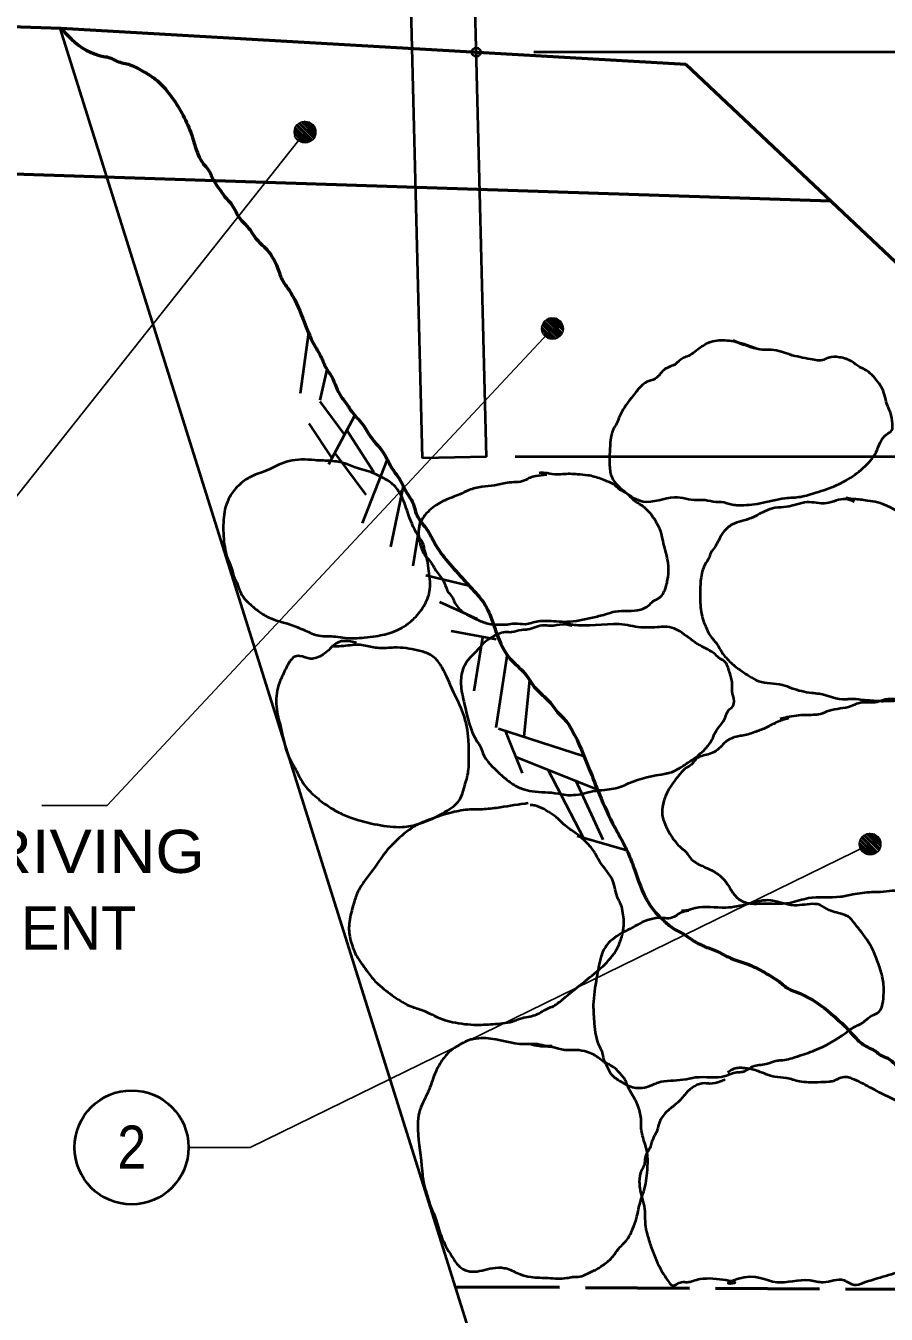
# Model space of a CAD drawing. Extents: x -8731 to 1841, y -62838 to -56618.
# Drawn here: x 553.6 to 831.6, y -62435.7 to -62019.6 of the extents above; entities that cross this region are included whole.
import ezdxf
from ezdxf.enums import TextEntityAlignment as Align

# ---------------------------------------------------------------- set-up
doc = ezdxf.new("R2010")
doc.units = 0
doc.header["$LTSCALE"] = 5.6
doc.header["$PDMODE"] = 32
doc.header["$PDSIZE"] = 2.8
doc.linetypes.add('LONG_DASHED', pattern=[7.5, 6, -1.5])
doc.layers.add('1', color=7, linetype='Continuous', lineweight=13)
doc.layers.add('3', color=7, linetype='Continuous', lineweight=40)

msp = doc.modelspace()

# ---------------------------------------------------------------- linework, layer by layer
at = {"layer": '1'}
for p, q in [((644.86, -62057.36), (640.34, -62052.7)), ((645, -62057.04), (640.5, -62052.56)), ((645.46, -62056.9), (640.66, -62052.24)), ((645.74, -62056.76), (640.8, -62051.8)), ((646.06, -62056.6), (641.1, -62051.64)), ((646.34, -62056.44), (641.26, -62051.36)), ((646.5, -62056), (641.54, -62051.04)), ((646.8, -62055.84), (641.7, -62050.9)), ((646.94, -62055.56), (642.14, -62050.76)), ((646.94, -62055.1), (642.46, -62050.44)), ((647.1, -62054.64), (642.74, -62050.44)), ((647.26, -62054.36), (643.2, -62050.44)), ((647.26, -62054.04), (643.5, -62050.3)), ((647.26, -62053.6), (644.1, -62050.44)), ((647.26, -62053.16), (644.54, -62050.44)), ((647.1, -62052.7), (645, -62050.44)), ((644.4, -62057.36), (640.2, -62053.16)), ((644.1, -62057.36), (640.2, -62053.6)), ((643.66, -62057.36), (640.2, -62053.9)), ((643.2, -62057.36), (640.2, -62054.36)), ((642.6, -62057.2), (640.34, -62055.1)), ((725.7, -62120.2), (720.74, -62115.24)), ((726, -62120.04), (721.06, -62115.1)), ((726.3, -62119.9), (721.2, -62114.8)), ((726.46, -62119.44), (721.5, -62114.5)), ((726.74, -62119.3), (721.66, -62114.36)), ((726.9, -62119), (722.1, -62114.2)), ((726.9, -62118.56), (722.4, -62113.9)), ((727.06, -62118.1), (722.7, -62113.9)), ((727.2, -62117.8), (723.14, -62113.9)), ((727.2, -62117.5), (723.46, -62113.76)), ((727.2, -62117.04), (724.06, -62113.9)), ((727.2, -62116.6), (724.5, -62113.9)), ((727.06, -62116.16), (724.94, -62113.9)), ((724.34, -62120.8), (720.14, -62116.6)), ((724.06, -62120.8), (720.14, -62117.04)), ((723.6, -62120.8), (720.14, -62117.36)), ((723.14, -62120.8), (720.14, -62117.8)), ((724.8, -62120.8), (720.3, -62116.16)), ((722.54, -62120.64), (720.3, -62118.56)), ((724.94, -62120.5), (720.46, -62116)), ((725.4, -62120.36), (720.6, -62115.7)), ((828.3, -62286.7), (823.34, -62281.76)), ((828.6, -62286.56), (823.66, -62281.6)), ((828.9, -62286.4), (823.8, -62281.3)), ((829.06, -62285.96), (824.1, -62281)), ((829.34, -62285.8), (824.26, -62280.84)), ((829.5, -62285.5), (824.7, -62280.7)), ((829.5, -62285.04), (825, -62280.4)), ((829.66, -62284.6), (825.3, -62280.4)), ((829.8, -62284.3), (825.74, -62280.4)), ((829.8, -62284), (826.06, -62280.24)), ((829.8, -62283.56), (826.66, -62280.4)), ((829.8, -62283.1), (827.1, -62280.4)), ((829.66, -62282.64), (827.54, -62280.4)), ((826.94, -62287.3), (822.74, -62283.1)), ((826.66, -62287.3), (822.74, -62283.56)), ((826.2, -62287.3), (822.74, -62283.84)), ((825.74, -62287.3), (822.74, -62284.3)), ((827.4, -62287.3), (822.9, -62282.64)), ((825.14, -62287.16), (822.9, -62285.04)), ((827.54, -62287), (823.06, -62282.5)), ((828, -62286.84), (823.2, -62282.2))]:
    msp.add_line(p, q, dxfattribs=at)
for centre in [(643.8, -62053.9), (723.75, -62117.35), (826.35, -62283.85)]:
    msp.add_circle(centre, 3.52, dxfattribs=at)
at = {"layer": '3'}
for p, q in [((702.46, -62158.76), (696.74, -61932.4)), ((681.74, -62159.2), (676.06, -61932.84)), ((700.8, -62453.5), (564.74, -62020.3)), ((957.14, -62028.1), (717.74, -62028.1)), ((642.3, -62138.2), (645, -62118.56)), ((648.74, -62140.44), (651, -62130.56)), ((648.6, -62140.9), (656.54, -62151.7)), ((645, -62147.96), (652.5, -62159.2)), ((651.46, -62161.16), (659.86, -62145.4)), ((657.3, -62150.2), (666, -62163.7)), ((653.4, -62157.56), (663.46, -62171.04)), ((662.4, -62180.2), (670.34, -62159.8)), ((702.46, -62158.76), (681.74, -62159.2)), ((957.14, -62158.76), (711.74, -62158.76)), ((671.54, -62187.84), (675.6, -62168.2)), ((678.74, -62194), (681.14, -62179.3)), ((682.8, -62197), (696.74, -62200.3)), ((687.3, -62205.56), (699.46, -62211.1)), ((691.06, -62215), (705.6, -62217.7)), ((698.4, -62234.36), (701.26, -62216.96)), ((705.6, -62246.2), (709.2, -62222.36)), ((714.6, -62249.04), (716.4, -62230.9)), ((706.34, -62246.5), (733.66, -62255.36)), ((708.46, -62247.24), (714, -62260.9)), ((711.74, -62255.5), (738.3, -62266.16)), ((733.94, -62282.2), (722.4, -62259.84)), ((740.1, -62282.5), (731.26, -62263.3)), ((731.7, -62281.16), (747.74, -62285.8))]:
    msp.add_line(p, q, dxfattribs=at)
at = {"layer": '3', "lineweight": 53}
for p, q in [((766.8, -62032), (1217.7, -62456.64)), ((332.1, -62060.2), (813.6, -62076.1))]:
    msp.add_line(p, q, dxfattribs=at)
at = {"layer": '3', "lineweight": 25}
for p, q in [((643.8, -62053.9), (543.3, -62180.64)), ((723.74, -62117.36), (579.9, -62271.4)), ((579.9, -62271.4), (558.74, -62271.4)), ((826.34, -62283.84), (626.1, -62381.8)), ((626.1, -62381.8), (606.14, -62381.8))]:
    msp.add_line(p, q, dxfattribs=at)
at = {"layer": '3', "linetype": 'LONG_DASHED', "lineweight": 53}
msp.add_line((692.4, -62426.8), (1188.9, -62429.5), dxfattribs=at)
at = {"layer": '3', "lineweight": 53}
msp.add_lwpolyline([(333.6, -62012.64), (565.06, -62020.3), (766.8, -62032)], dxfattribs=at)
at = {"layer": '3'}
msp.add_circle((587.77, -62381.8), 18.41, dxfattribs=at)
at = {"layer": '3', "lineweight": 53}
for points in [[(565.06, -62020.3), (568.34, -62023.9), (578.7, -62029.44), (580.8, -62029.9), (583.06, -62030.96), (587.26, -62032.16), (591.74, -62034.4), (595.06, -62036.5), (597.74, -62038.9), (601.34, -62043.4), (604.8, -62049.24), (607.5, -62055.7), (609.3, -62061.24), (610.94, -62064.1), (612.46, -62065.9), (614.1, -62069.2), (616.94, -62073.4), (618.14, -62075.04), (619.8, -62076.84), (622.34, -62081.2), (626.54, -62086.16), (627.46, -62087.64), (630.9, -62091.24), (634.94, -62097.7), (636.6, -62101.9), (638.54, -62104.76), (643.06, -62114.04), (646.94, -62122.9), (649.06, -62126.64), (650.54, -62129.96), (652.34, -62132.8), (655.5, -62139.4), (656.7, -62140.9), (658.8, -62144.04), (662.4, -62148.24), (665.1, -62152.44), (669.3, -62157.7), (671.54, -62161.9), (674.4, -62166.1), (677.1, -62171.04), (678.46, -62173.16), (679.34, -62176), (681.6, -62180.2), (682.8, -62181.7), (685.5, -62186.36), (695.1, -62198.5), (698.26, -62201.96), (699.9, -62203.76), (703.2, -62209), (705, -62213.8), (710.1, -62224), (714.74, -62228.64), (718.34, -62233.6), (722.7, -62237.8), (725.4, -62241.24), (727.5, -62243.36), (730.06, -62247.1), (735.74, -62259.84), (738.9, -62267.8), (743.86, -62278.44), (747.3, -62284.9), (749.4, -62289.7), (750, -62291.36), (753.9, -62301.24), (756.3, -62305), (760.06, -62308.9), (762.9, -62311.16), (766.2, -62312.96), (769.8, -62315.36), (771.9, -62316.4), (773.1, -62317)], [(773.1, -62317), (777.3, -62318.64), (780.46, -62320.3), (788.1, -62323.16), (792.9, -62325.7), (796.94, -62328.24), (800.1, -62330.64), (802.34, -62331.56), (821.4, -62346.1), (823.2, -62347.9), (826.2, -62349.7), (828.14, -62350.76), (829.66, -62351.96), (832.06, -62353), (834.3, -62354.8), (838.8, -62357.5), (841.34, -62359.44), (843.9, -62362.44), (846.46, -62364.1), (849.9, -62367.7), (852.46, -62369.5), (856.06, -62372.8), (858.9, -62374.9), (861.74, -62377.76), (863.86, -62378.96), (867, -62381.2), (869.26, -62383.44), (877.2, -62389.9), (887.1, -62397.24), (893.26, -62402.36), (896.7, -62405.64), (898.66, -62407.3), (908.4, -62415.7), (916.06, -62422.76), (920.26, -62425.76), (928.5, -62432.5), (929.86, -62433.7), (935.26, -62437.3), (938.7, -62440.3), (940.8, -62441.64), (942.3, -62443.16), (950.86, -62448.7), (953.86, -62450.96), (959.7, -62455)]]:
    msp.add_spline(points, degree=3, dxfattribs=at)
at = {"layer": '3'}
for points in [[(790.06, -62123.96), (783, -62121.7), (777.46, -62121.24), (774.9, -62121.7), (771.14, -62123.8), (767.26, -62126.36), (765.74, -62126.96), (763.34, -62128.9), (760.2, -62130.4), (756.9, -62133.56), (754.2, -62134.6), (752.26, -62136.1), (749.26, -62139.7), (745.2, -62146.16), (744.46, -62148.1), (743.4, -62149.9), (742.5, -62153.5), (742.2, -62158.6), (742.2, -62161), (742.34, -62163.24), (742.8, -62165.04), (743.86, -62167), (745.66, -62168.8), (749.86, -62171.96), (753, -62173.16), (763.2, -62171.8), (770.4, -62172.7), (773.1, -62172.7), (776.54, -62173.3), (778.34, -62173.3), (781.8, -62174.2), (783.74, -62174.36), (790.8, -62173.76), (798.9, -62172.1), (804, -62171.64), (806.4, -62171.04), (807.9, -62170.6), (814.8, -62168.2), (818.54, -62166.4), (824.1, -62162.36), (828.3, -62157.24), (831.6, -62151.56), (833.4, -62150.2), (833.54, -62148.1), (832.94, -62144.5), (832.06, -62142.4), (830.26, -62136.7), (828.9, -62134.6), (824.54, -62130.56), (823.06, -62129.8), (820.5, -62128), (816.46, -62126.64), (812.86, -62126.8), (811.5, -62127.4), (807.14, -62127.24), (800.4, -62125.76), (797.7, -62124.84), (794.4, -62124.24), (792.46, -62124.24), (788.7, -62123.64), (782.26, -62121.24), (785.54, -62122.6)], [(648, -62159.96), (639.6, -62159.96), (636.14, -62161), (630.9, -62163.4), (627.6, -62164.6), (624.3, -62166.4), (620.7, -62169.84), (619.5, -62171.64), (618.14, -62174.96), (617.54, -62178.24), (617.4, -62181.7), (618, -62188.76), (618.46, -62190.7), (620.26, -62195.36), (620.7, -62197.16), (621.46, -62198.8), (623.54, -62203.6), (627, -62207.2), (629.1, -62208.84), (632.1, -62210.64), (639, -62212.9), (643.8, -62214.84), (648.3, -62216.5), (653.7, -62216.8), (656.7, -62217.24), (663, -62217.1), (666.74, -62216.64), (672.3, -62215.3), (677.7, -62212.16), (679.2, -62210.8), (682.5, -62206.44), (684.14, -62201.5), (683.7, -62194.76), (683.1, -62191.16), (682.34, -62188.44), (681.9, -62186.64), (680.86, -62185), (677.26, -62177.5), (675.14, -62171.8), (672.6, -62168.04), (670.94, -62166.7), (667.66, -62164.9), (665.86, -62164), (660, -62162.2), (657.9, -62161.3), (653.4, -62160.24), (647.54, -62159.96)], [(721.94, -62164.6), (718.34, -62165.04), (716.54, -62165.5), (714.74, -62166.4), (709.06, -62167.16), (705, -62168.04), (700.94, -62168.5), (696.74, -62169.56), (693.74, -62170.9), (688.94, -62172.84), (686.7, -62174.04), (684.46, -62175.7), (682.5, -62177.64), (681.3, -62179.6), (680.7, -62181.1), (680.54, -62184.56), (681, -62186.96), (682.66, -62190.7), (684, -62192.2), (685.2, -62194), (686.4, -62195.96), (688.8, -62199.4), (690.14, -62202.56), (691.34, -62204.04), (692.1, -62205.7), (694.8, -62208.84), (698.26, -62210.8), (701.86, -62212.3), (703.8, -62212.76), (706.06, -62212.9), (709.06, -62212.9), (711.6, -62212.6), (714.9, -62212.76), (719.1, -62211.84), (721.66, -62211.7), (728.4, -62212), (736.66, -62210.64), (740.86, -62209.6), (744, -62208.7), (752.26, -62208.1), (754.8, -62206.76), (756.3, -62205.4), (758.4, -62204.2), (759.6, -62202.7), (760.5, -62200.44), (760.94, -62198.5), (761.26, -62194.76), (760.06, -62188.3), (759.3, -62185.16), (758.86, -62183.2), (757.8, -62180.8), (755.1, -62176.76), (752.4, -62174.36), (750.46, -62173.16), (747.46, -62170.44), (745.8, -62169.56), (744, -62168.04), (741.46, -62166.7), (737.26, -62165.2), (735.14, -62164.76), (731.86, -62164.44), (729.46, -62164.3), (724.5, -62164.44), (721.2, -62164), (719.4, -62164)], [(821.26, -62173.3), (818.4, -62172.4), (812.26, -62173.76), (805.94, -62173.44), (799.34, -62174.96), (795.6, -62175.24), (792.46, -62176.3), (790.66, -62177.2), (787.94, -62178.56), (781.8, -62180.64), (780.3, -62181.7), (778.34, -62183.96), (776.26, -62187.84), (774.9, -62189.8), (774.3, -62191.44), (773.1, -62193.4), (772.34, -62195.2), (771.74, -62197.76), (771.46, -62201.96), (771.46, -62204.36), (772.06, -62210.2), (772.94, -62212.9), (774.9, -62216.8), (776.4, -62218.6), (778.5, -62221.9), (781.34, -62225.2), (784.94, -62228.04), (787.34, -62229.56), (790.34, -62231.2), (798, -62232.4), (801, -62233.44), (807.46, -62234.96), (809.86, -62235.24), (818.54, -62237.04), (820.06, -62236.9), (823.66, -62237.2), (825.46, -62237.36), (830.7, -62237.64), (843.9, -62236.3), (848.1, -62235.4), (852.3, -62232.56), (853.8, -62231.04), (856.06, -62225.36), (856.66, -62220.24), (856.34, -62217.1), (856.66, -62212.3), (856.5, -62205.1), (856.2, -62203.3), (855.46, -62201.64), (854.54, -62197.6), (853.8, -62195.5), (852.9, -62192.5), (851.4, -62189.2), (849.9, -62187.84), (847.5, -62184.56), (844.5, -62182.76), (841.94, -62180.5), (837.6, -62177.8), (828, -62173.3), (824.86, -62172.84), (822.74, -62172.56), (820.5, -62172.4), (818.54, -62171.96)], [(730.06, -62213.36), (727.2, -62212.9), (723, -62213.36), (720.9, -62213.2), (715.8, -62214.56), (713.7, -62214.7), (710.54, -62215.44), (708.46, -62215.44), (704.1, -62217.1), (701.86, -62218.6), (700.34, -62220.24), (695.54, -62225.8), (694.66, -62227.9), (694.2, -62232.84), (695.26, -62238.4), (699.46, -62250.84), (700.34, -62252.2), (701.26, -62254.44), (706.66, -62261.04), (710.54, -62264.2), (714, -62266), (717.14, -62266.76), (725.54, -62267.5), (728.1, -62267.96), (730.5, -62267.96), (733.8, -62267.5), (736.66, -62266.76), (740.7, -62266.3), (746.26, -62265.1), (748.34, -62264.2), (760.34, -62261.04), (761.7, -62260.76), (766.5, -62258.2), (768.74, -62256.7), (775.34, -62249.96), (776.4, -62247.7), (779.54, -62243.04), (780.46, -62240.8), (782.1, -62239.16), (782.1, -62236), (781.8, -62234.64), (781.8, -62231.96), (781.5, -62230.16), (780.46, -62226.84), (779.54, -62225.04), (777.9, -62224), (776.4, -62222.64), (771.3, -62219.64), (765.6, -62215.6), (763.06, -62214.24), (760.06, -62213.64), (757.66, -62213.8), (750.6, -62213.64), (747.14, -62213.04), (732, -62213.2), (727.34, -62212.6)], [(660.46, -62218.9), (658.5, -62218.44), (654.74, -62218.6), (653.1, -62219.64), (651.46, -62221.16), (647.54, -62223.7), (645.6, -62224), (642.14, -62223.1), (640.34, -62223.4), (638.7, -62225.2), (636.6, -62229.24), (635.54, -62231.64), (634.66, -62235.1), (634.94, -62242), (635.86, -62245.76), (639.6, -62257.76), (640.5, -62259.24), (642.46, -62263), (644.1, -62265.4), (648, -62269.16), (651.46, -62271.7), (654.74, -62273.64), (659.1, -62275.44), (667.2, -62277.56), (671.26, -62278.16), (675.3, -62278.3), (680.7, -62277.24), (684, -62276.04), (690.6, -62272.44), (693, -62270.5), (694.06, -62269), (695.1, -62266), (696.46, -62260.9), (696.74, -62255.64), (696.6, -62250.24), (694.94, -62241.7), (691.8, -62234.8), (688.06, -62226.84), (685.66, -62223.7), (683.86, -62222.5), (680.26, -62221.3), (672.6, -62220.4), (667.66, -62220.56), (665.54, -62220.24), (661.06, -62219.5), (655.5, -62219.96), (652.34, -62219.96)], [(800.1, -62243.2), (796.06, -62244.56), (792.9, -62246.2), (789.46, -62247.56), (785.4, -62248.76), (783.6, -62249.04), (779.7, -62250.84), (777.9, -62252.64), (774, -62254.9), (770.26, -62256.24), (768.6, -62258.2), (766.94, -62259.24), (765.46, -62260.6), (763.5, -62263), (760.34, -62268.1), (759.74, -62269.9), (759.14, -62273.8), (760.34, -62278), (761.7, -62280.56), (765.3, -62285.04), (767.1, -62286.7), (768.3, -62288.36), (772.06, -62290.9), (775.34, -62292.4), (779.1, -62295.24), (784.06, -62301.7), (788.1, -62303.04), (791.26, -62303.04), (800.4, -62302.76), (806.4, -62301.24), (816.74, -62300.8), (820.8, -62300.04), (826.94, -62299.3), (830.7, -62299.16), (834.46, -62298.84), (836.1, -62299.16), (845.26, -62298.56), (847.5, -62297.96), (853.2, -62297.36), (855.46, -62295.4), (857.54, -62292.7), (858.74, -62290.76), (860.7, -62286.1), (861, -62283.84), (861.6, -62282.2), (862.06, -62279.5), (862.06, -62273.8), (861.46, -62266.6), (860.54, -62264.5), (859.66, -62260.76), (859.06, -62257.44), (858.6, -62255.5), (858, -62250.4), (856.8, -62247.4), (854.4, -62243.8), (852.9, -62242), (849.3, -62238.7), (844.8, -62236.44), (843.14, -62236), (838.66, -62236.16), (837, -62236.44), (834.14, -62237.04), (832.06, -62237.04), (828.6, -62237.96), (822.46, -62238.4), (820.2, -62239.3), (813.14, -62240.8), (810.3, -62241.84), (805.5, -62242.16), (799.5, -62242.9), (797.26, -62243.36)], [(715.94, -62270.64), (706.8, -62272), (701.7, -62272.6), (696.3, -62272.76), (690.6, -62273.8), (683.26, -62276.2), (679.34, -62278), (675.74, -62280.56), (670.5, -62285.64), (665.1, -62293), (662.54, -62296.44), (660.46, -62300.2), (659.26, -62303.96), (658.06, -62309.64), (658.34, -62314.3), (659.1, -62316.84), (660.74, -62320.44), (662.54, -62323), (664.06, -62325.24), (666.9, -62328.56), (671.86, -62332.6), (677.54, -62336.04), (681.46, -62337.4), (688.2, -62340.4), (691.5, -62341.3), (699.3, -62342.2), (705.3, -62341.9), (711.6, -62340.84), (713.1, -62340.24), (715.94, -62339.64), (720, -62338.16), (721.8, -62337.1), (723.6, -62336.36), (726.9, -62334.1), (734.4, -62327.96), (744.6, -62317.6), (746.1, -62313.84), (746.7, -62310.84), (746.4, -62305.44), (745.66, -62302.9), (744.9, -62301.4), (743.26, -62295.7), (739.06, -62289.56), (737.1, -62286.1), (735.9, -62284.6), (730.34, -62279.64), (728.4, -62278.3), (726.14, -62276.2), (721.06, -62272.6), (718.06, -62271.4), (716.54, -62271.24)], [(767.7, -62305.44), (765.14, -62306.04), (763.66, -62306.96), (761.26, -62307.84), (759, -62307.7), (755.26, -62308.16), (748.8, -62311.16), (743.1, -62314.6), (740.26, -62318.04), (739.5, -62320), (738, -62327.04), (736.94, -62335.76), (737.26, -62341.76), (738.9, -62349.24), (739.66, -62350.76), (740.1, -62352.7), (741, -62354.96), (742.8, -62358.24), (745.8, -62360.5), (750.14, -62362.44), (754.5, -62362.16), (757.94, -62360.8), (765.9, -62359.9), (769.94, -62359.16), (779.54, -62358.7), (783.3, -62357.5), (785.1, -62357.36), (788.4, -62355.7), (792.74, -62354.8), (796.34, -62353.76), (798.14, -62353.6), (802.94, -62352.4), (808.5, -62350.44), (818.54, -62344.76), (821.7, -62342.64), (823.34, -62341.9), (827.26, -62339.04), (829.06, -62338.16), (830.1, -62336.5), (830.7, -62332.76), (830.7, -62329.16), (830.4, -62327.04), (829.06, -62322.56), (827.26, -62318.04), (823.06, -62311.6), (821.1, -62309.2), (819.46, -62307.4), (817.94, -62306.64), (813.14, -62305.16), (810.14, -62303.5), (808.5, -62303.2), (801.9, -62303.64), (793.2, -62302), (791.26, -62302.16), (786.9, -62303.2), (779.7, -62304.4), (769.8, -62304.56), (766.94, -62305.3), (765.46, -62305.44)], [(723.6, -62349.1), (721.94, -62349.1), (718.94, -62348.5), (714.74, -62348.5), (702.3, -62346.56), (699, -62346.7), (697.34, -62347), (694.06, -62348.5), (690.3, -62351.04), (687.74, -62354.2), (685.2, -62359.44), (684.14, -62362.44), (681.9, -62367.4), (680.7, -62370.56), (680.26, -62374.44), (681.46, -62387.64), (682.5, -62394.84), (683.1, -62396.64), (684.14, -62400.24), (685.94, -62404.6), (687.74, -62410.3), (691.94, -62418.1), (693.14, -62419.76), (695.54, -62421.4), (697.06, -62421.84), (700.2, -62421.7), (703.5, -62420.96), (707.26, -62420.64), (709.06, -62420.96), (713.26, -62422.76), (716.7, -62423.64), (722.4, -62423.96), (728.4, -62423.96), (730.2, -62423.64), (732.6, -62423.5), (735, -62422.6), (738.3, -62420.96), (740.4, -62419.6), (743.4, -62416.9), (744.9, -62414.8), (747.9, -62411.5), (749.7, -62408.04), (750.9, -62404.6), (751.94, -62400.1), (753.9, -62393.5), (754.34, -62390.04), (754.5, -62385.7), (754.2, -62382.84), (752.86, -62378.04), (752.4, -62374.9), (752.4, -62372.96), (751.5, -62368.76), (750.6, -62366.64), (748.06, -62362), (747.3, -62360.2), (745.2, -62357.5), (743.86, -62356.16), (740.1, -62354.04), (738, -62352.4), (735.9, -62351.36), (732.3, -62350.44), (729.74, -62350.44), (725.7, -62350), (724.2, -62349.56), (719.4, -62349.1), (716.4, -62348.5)], [(779.54, -62359.9), (778.06, -62360.5), (774.6, -62361.24), (772.94, -62361.1), (766.8, -62364.4), (765.46, -62366.04), (761.86, -62369.2), (758.86, -62372.5), (757.06, -62377.44), (755.86, -62379.84), (755.4, -62381.5), (754.2, -62383.6), (753.6, -62385.7), (753.46, -62387.2), (752.54, -62389.16), (751.8, -62392.9), (751.94, -62395), (753.46, -62401.6), (753.9, -62408.2), (754.34, -62409.84), (755.54, -62413.76), (759.3, -62422.16), (760.8, -62424.56), (762.6, -62426.36), (765.46, -62425.3), (767.26, -62425.3), (771.6, -62424.24), (781.94, -62425.76), (780.6, -62425.76), (783.46, -62424.24), (796.2, -62425.3), (807, -62424.7), (811.2, -62425.3), (817.94, -62424.7), (821.26, -62426.2), (823.94, -62425.6), (838.5, -62420.64), (843.3, -62418.24), (847.06, -62416.9), (849.3, -62415.56), (851.7, -62411.8), (858.3, -62403.56), (859.06, -62401), (859.2, -62399.2), (858.6, -62396.04), (858.6, -62391.84), (857.54, -62385.56), (856.34, -62381.96), (855, -62379.84), (853.8, -62376.7), (851.86, -62374), (847.34, -62370.7), (843.46, -62369.96), (838.8, -62368.44), (826.34, -62362.44), (820.5, -62359.6), (819, -62359.16), (816.9, -62359.3), (814.5, -62360.36), (813, -62360.64), (809.54, -62360.8), (803.54, -62360.5), (799.34, -62359.44), (795.6, -62359), (790.2, -62357.2), (788.26, -62356.6), (785.26, -62356.16), (783.6, -62356.16), (781.94, -62356.6), (780.3, -62357.64)]]:
    msp.add_spline(points, degree=3, dxfattribs=at)
msp.add_point((699.14, -62028.1), dxfattribs=at)

# ---------------------------------------------------------------- texts
at = {"layer": '3', "width": 1.1}
msp.add_text('BACKFILL TO ALLOW DRIVING', height=13.95, dxfattribs=at).set_placement((311.54, -62293.16))
at = {"layer": '3'}
msp.add_text('GUARDRAIL POSTS. PAYMENT', height=13.95, dxfattribs=at).set_placement((311.54, -62317.9))
at = {"layer": '3', "width": 0.9}
msp.add_text('2', height=13.95, dxfattribs=at).set_placement((587.83, -62388.7), align=Align.CENTER)

doc.saveas('drawing.dxf')
